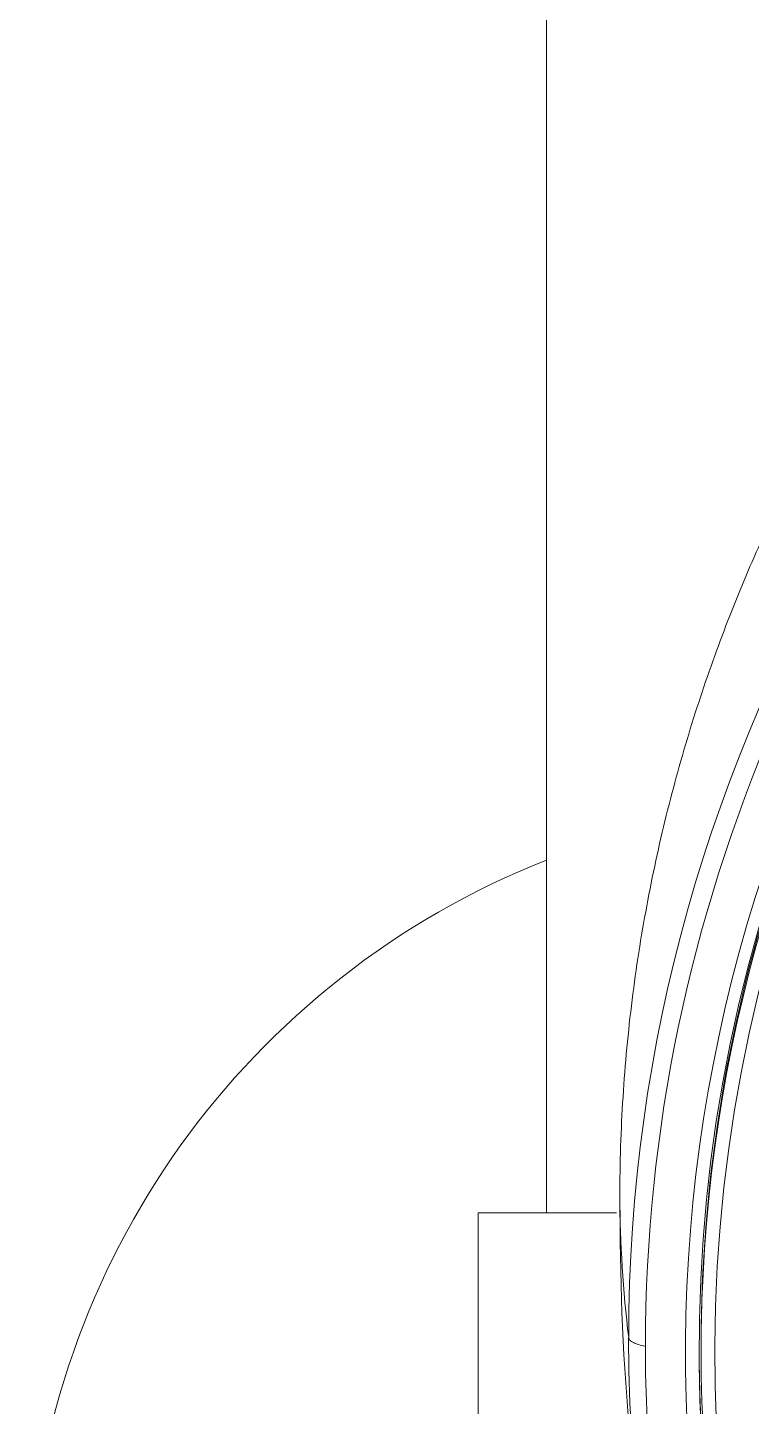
# Model space of a CAD drawing. Extents: x 19821 to 22981, y -91 to 2224.
# Drawn here: x 20660.3 to 20686.8, y 1210.3 to 1260.8 of the extents above; entities that cross this region are included whole.
import ezdxf

# ---------------------------------------------------------------- set-up
doc = ezdxf.new("R2010")
doc.units = 0
doc.header["$LTSCALE"] = 10
doc.header["$MEASUREMENT"] = 0
doc.layers.add('1', color=7, linetype='CONTINUOUS')

msp = doc.modelspace()

# ---------------------------------------------------------------- linework, layer by layer
at = {"layer": '1', "color": 7, "linetype": 'Continuous', "lineweight": 18}
for p, q in [((20679.341, 1291.243), (20679.341, 1217.442)), ((20681.909, 1217.439), (20676.841, 1217.439)), ((20676.841, 1217.439), (20676.841, 1150.439)), ((20685.006, 1212.543), (20685.006, 1212.384))]:
    msp.add_line(p, q, dxfattribs=at)
msp.add_arc((20690.341, 1202.439, 0), 30, 111.5128, 243.2559, dxfattribs=at)
for centre, major_axis, start_param, end_param in [((20744.931, 1212.861), (62.577, 0), 0, 3.141593), ((20744.931, 1212.247), (-60.5, 0), 4.72417, 7.004197), ((20744.931, 1212.384), (-59.925, 0), 4.712389, 7.853982), ((20744.931, 1212.384), (60, 0), 1.582577, 4.712389), ((20744.931, 1212.543), (-59.925, 0), 5.680736, 6.283185), ((20744.931, 1212.715), (60, 0), 3.141593, 3.395129)]:
    msp.add_ellipse(centre, major_axis=major_axis, ratio=0.961262, start_param=start_param, end_param=end_param, dxfattribs=at)
at = {"layer": '1', "color": 7, "linetype": 'Continuous', "lineweight": 13}
for centre, major_axis, end_param in [((20744.931, 1212.541), (61.963, 0), 3.141593), ((20744.931, 1212.247), (59.425, 0), 4.70194)]:
    msp.add_ellipse(centre, major_axis=major_axis, ratio=0.961262, start_param=1.570796, end_param=end_param, dxfattribs=at)
at = {"layer": '1', "color": 7, "linetype": 'Continuous', "lineweight": 18}
for points, knots in [([(20682.032, 1218.028), (20682.032, 1219.263), (20682.071, 1220.483), (20682.223, 1222.886), (20682.335, 1224.071), (20682.627, 1226.401), (20682.806, 1227.546), (20683.225, 1229.796), (20683.464, 1230.9), (20683.999, 1233.064), (20684.293, 1234.124), (20684.931, 1236.198), (20685.275, 1237.212), (20686.005, 1239.192), (20686.391, 1240.159), (20687.201, 1242.044), (20687.625, 1242.962), (20688.505, 1244.75), (20688.961, 1245.62), (20689.899, 1247.311), (20690.381, 1248.132), (20691.368, 1249.726), (20691.873, 1250.499), (20692.899, 1251.997), (20693.42, 1252.723), (20694.476, 1254.126), (20695.01, 1254.805), (20696.086, 1256.116), (20696.629, 1256.749), (20697.718, 1257.971), (20698.265, 1258.56), (20699.087, 1259.41), (20699.497, 1259.828), (20699.976, 1260.301), (20700.216, 1260.534), (20700.335, 1260.65), (20700.395, 1260.708), (20700.425, 1260.736), (20700.44, 1260.751), (20700.447, 1260.758), (20700.451, 1260.762), (20700.453, 1260.763), (20700.454, 1260.764), (20700.454, 1260.765), (20700.454, 1260.765), (20700.455, 1260.765), (20700.455, 1260.765), (20701.928, 1262.181), (20703.472, 1263.524), (20706.686, 1266.053), (20708.356, 1267.239), (20711.804, 1269.445), (20713.582, 1270.464), (20717.228, 1272.327), (20719.096, 1273.171), (20722.903, 1274.676), (20724.843, 1275.337), (20728.773, 1276.474), (20730.764, 1276.949), (20734.778, 1277.709), (20736.802, 1277.995), (20740.862, 1278.375), (20742.898, 1278.47), (20744.931, 1278.47)], [0, 0, 0, 0, 0.03125, 0.03125, 0.0625, 0.0625, 0.09375, 0.09375, 0.125, 0.125, 0.15625, 0.15625, 0.1875, 0.1875, 0.21875, 0.21875, 0.25, 0.25, 0.28125, 0.28125, 0.3125, 0.3125, 0.34375, 0.34375, 0.375, 0.375, 0.40625, 0.40625, 0.4375, 0.4375, 0.46875, 0.46875, 0.484375, 0.492188, 0.496094, 0.498047, 0.499023, 0.499512, 0.499756, 0.499878, 0.499939, 0.499969, 0.499985, 0.499992, 0.499996, 0.499996, 0.5, 0.5, 0.5625, 0.5625, 0.625, 0.625, 0.6875, 0.6875, 0.75, 0.75, 0.8125, 0.8125, 0.875, 0.875, 0.9375, 0.9375, 1, 1, 1, 1]), ([(20682.035, 1217.583), (20682.036, 1217.342), (20682.052, 1214.357), (20682.211, 1210.49), (20682.693, 1206.914), (20682.824, 1206.053)], [0, 0, 0, 0, 0.062528, 0.773706, 1, 1, 1, 1]), ([(20682.351, 1212.861), (20682.352, 1210.726), (20682.47, 1208.59), (20682.942, 1204.344), (20683.296, 1202.232), (20684.236, 1198.058), (20684.821, 1195.995), (20686.217, 1191.94), (20687.027, 1189.948), (20687.945, 1188.004)], [0, 0, 0, 0, 0.25, 0.25, 0.5, 0.5, 0.75, 0.75, 1, 1, 1, 1])]:
    msp.add_open_spline(points, degree=3, knots=knots, dxfattribs=at)
at = {"layer": '1', "color": 7, "linetype": 'Continuous', "lineweight": 13}
msp.add_open_spline([(20682.032, 1218.028), (20682.043, 1216.306), (20682.15, 1214.583), (20682.354, 1212.861)], degree=3, dxfattribs=at)
for points, knots in [([(20682.966, 1212.541), (20682.875, 1212.56), (20682.791, 1212.581), (20682.643, 1212.628), (20682.578, 1212.654), (20682.472, 1212.71), (20682.43, 1212.739), (20682.372, 1212.799), (20682.355, 1212.83), (20682.351, 1212.861)], [0, 0, 0, 0, 0.25, 0.25, 0.5, 0.5, 0.75, 0.75, 1, 1, 1, 1]), ([(20682.966, 1212.542), (20682.967, 1210.752), (20683.051, 1208.963), (20683.386, 1205.398), (20683.637, 1203.623), (20684.305, 1200.103), (20684.721, 1198.357), (20685.715, 1194.908), (20686.294, 1193.205), (20687.607, 1189.856), (20688.342, 1188.21), (20689.964, 1184.989), (20690.85, 1183.413), (20692.767, 1180.345), (20693.797, 1178.852), (20695.993, 1175.963), (20697.159, 1174.565), (20698.388, 1173.221)], [0, 0, 0, 0, 0.125, 0.125, 0.25, 0.25, 0.375, 0.375, 0.5, 0.5, 0.625, 0.625, 0.75, 0.75, 0.875, 0.875, 1, 1, 1, 1])]:
    msp.add_open_spline(points, degree=3, knots=knots, dxfattribs=at)

doc.saveas('drawing.dxf')
